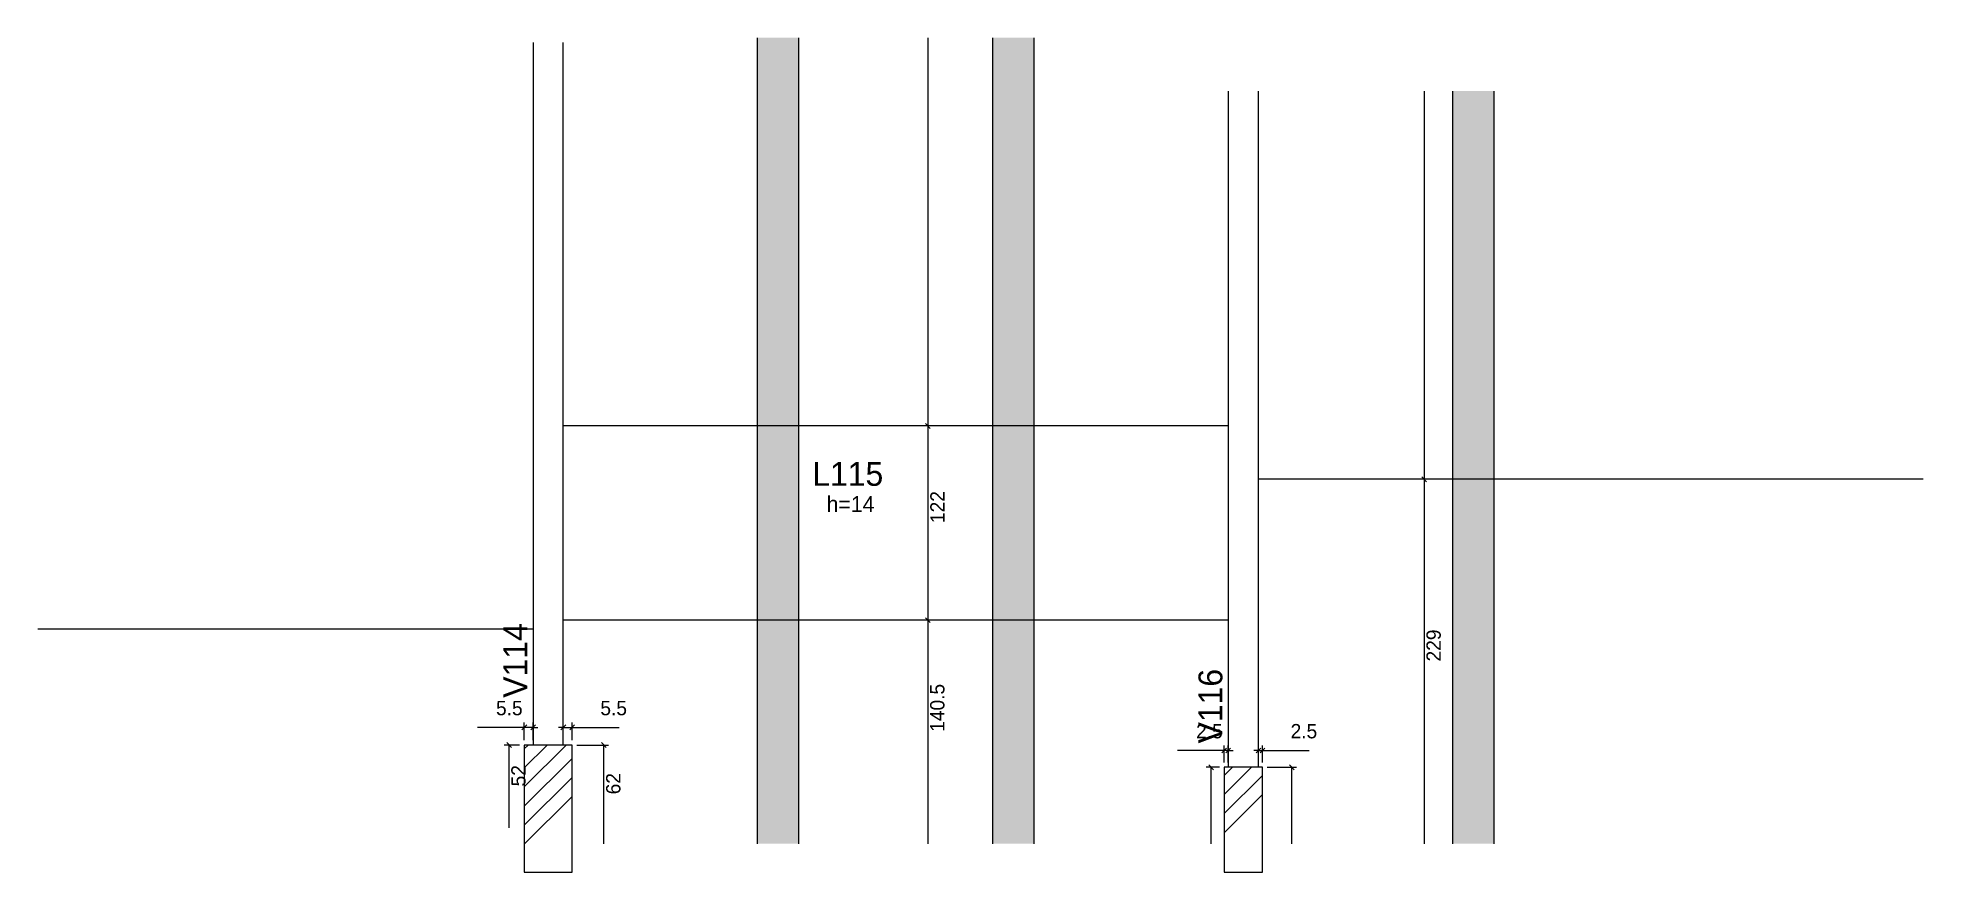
# Model space of a CAD drawing. Header units: metres. Extents: x 3154 to 4339, y 2044 to 2568.
import ezdxf

# ---------------------------------------------------------------- set-up
doc = ezdxf.new("R2010")
doc.units = ezdxf.units.M
for name, color, linetype in [('3', 7, 'Continuous'), ('4', 7, 'Continuous'), ('7', 7, 'Continuous'), ('Hachura', 7, 'Continuous'), ('Painéis', 7, 'Continuous')]:
    doc.layers.add(name, color=color, linetype=linetype)

msp = doc.modelspace()

# ---------------------------------------------------------------- hatches: boundary and pattern name
at = {"layer": 'Hachura'}
h = msp.add_hatch(color=7, dxfattribs=at)
h.dxf.hatch_style = 1
h.paths.add_polyline_path([(3632.4, 2061.8), (3606.4, 2061.8), (3606.4, 2568.3), (3632.4, 2568.3), (3632.4, 2061.8)])
h = msp.add_hatch(color=7, dxfattribs=at)
h.dxf.hatch_style = 1
h.paths.add_polyline_path([(3780.4, 2061.8), (3754.4, 2061.8), (3754.4, 2568.3), (3780.4, 2568.3), (3780.4, 2061.8)])
h = msp.add_hatch(color=7, dxfattribs=at)
h.dxf.hatch_style = 1
h.paths.add_polyline_path([(4069.4, 2061.8), (4043.4, 2061.8), (4043.4, 2534.8), (4069.4, 2534.8), (4069.4, 2061.8)])

# ---------------------------------------------------------------- linework, layer by layer
at = {"layer": '3', "color": 3, "lineweight": 25}
for p, q in [((3459.9, 2097.5), (3486.3, 2123.8)), ((3459.9, 2109.5), (3474.3, 2123.8)), ((3459.9, 2121.5), (3462.3, 2123.8)), ((3459.9, 2085.4), (3489.9, 2115.4)), ((3459.9, 2073.4), (3489.9, 2103.4)), ((3899.9, 2092.7), (3917.1, 2109.8)), ((3899.9, 2104.7), (3905, 2109.8)), ((3899.9, 2080.7), (3923.9, 2104.7)), ((3459.9, 2061.4), (3489.9, 2091.4)), ((3899.9, 2068.6), (3923.9, 2092.6))]:
    msp.add_line(p, q, dxfattribs=at)
for points in [[(3465.4, 2565.3), (3465.4, 2123.8)], [(3484.4, 2123.8), (3484.4, 2565.3)], [(3902.4, 2534.8), (3902.4, 2109.8)], [(3921.4, 2109.8), (3921.4, 2534.8)]]:
    msp.add_lwpolyline(points, dxfattribs=at)
at = {"layer": '7', "color": 7, "lineweight": 25}
for points in [[(3459.9, 2043.8), (3489.9, 2043.8), (3489.9, 2123.8), (3459.9, 2123.8), (3459.9, 2043.8)], [(3899.9, 2043.8), (3923.9, 2043.8), (3923.9, 2109.8), (3899.9, 2109.8), (3899.9, 2043.8)]]:
    msp.add_lwpolyline(points, dxfattribs=at)
at = {"layer": 'Painéis', "color": 200, "lineweight": 25}
for p, q in [((3606.4, 2061.8), (3606.4, 2568.3)), ((3632.4, 2061.8), (3632.4, 2568.3)), ((3754.4, 2061.8), (3754.4, 2568.3)), ((3780.4, 2061.8), (3780.4, 2568.3)), ((4043.4, 2534.8), (4043.4, 2061.8)), ((4069.4, 2534.8), (4069.4, 2061.8)), ((3902.4, 2324.3), (3484.4, 2324.3)), ((4339.3, 2290.8), (3921.3, 2290.8)), ((3154, 2196.9), (3465.4, 2196.9)), ((3902.4, 2202.3), (3484.4, 2202.3))]:
    msp.add_line(p, q, dxfattribs=at)
at = {"layer": 'Painéis', "color": 4, "lineweight": 25}
for p, q in [((3713.6, 2568.3), (3713.6, 2324.3)), ((4025.5, 2534.8), (4025.5, 2290.8)), ((3713.6, 2324.3), (3713.6, 2202.3)), ((4025.5, 2290.8), (4025.5, 2061.8)), ((3713.6, 2202.3), (3713.6, 2061.8)), ((3459.9, 2134.9), (3430.4, 2134.9)), ((3459.9, 2126.8), (3459.9, 2137.9)), ((3465.4, 2134.9), (3459.9, 2134.9)), ((3465.4, 2126.8), (3465.4, 2137.9)), ((3465.4, 2134.9), (3468.4, 2134.9)), ((3484.4, 2134.9), (3481.4, 2134.9)), ((3484.4, 2126.8), (3484.4, 2137.9)), ((3484.4, 2134.9), (3489.9, 2134.9)), ((3489.9, 2126.8), (3489.9, 2137.9)), ((3489.9, 2134.9), (3519.5, 2134.9)), ((3456.9, 2123.8), (3447.3, 2123.8)), ((3450.3, 2071.8), (3450.3, 2123.8)), ((3492.9, 2123.8), (3512.9, 2123.8)), ((3509.9, 2061.8), (3509.9, 2123.8)), ((3899.9, 2112.8), (3899.9, 2123.4)), ((3902.4, 2112.8), (3902.4, 2123.4)), ((3921.4, 2112.8), (3921.4, 2123.4)), ((3923.9, 2112.8), (3923.9, 2123.4)), ((3899.9, 2120.4), (3870.6, 2120.4)), ((3902.4, 2120.4), (3899.9, 2120.4)), ((3902.4, 2120.4), (3905.4, 2120.4)), ((3921.4, 2120.4), (3918.4, 2120.4)), ((3921.4, 2120.4), (3923.9, 2120.4)), ((3923.9, 2120.4), (3953.3, 2120.4)), ((3896.9, 2109.8), (3888.6, 2109.8)), ((3891.6, 2061.8), (3891.6, 2109.8)), ((3926.9, 2109.8), (3945.4, 2109.8)), ((3942.4, 2061.8), (3942.4, 2109.8))]:
    msp.add_line(p, q, dxfattribs=at)
at = {"layer": 'Painéis', "color": 0, "lineweight": 25}
for p, q in [((3712.1, 2325.8), (3715.1, 2322.8)), ((3715.1, 2322.8), (3712.1, 2325.8)), ((4024, 2292.3), (4027, 2289.3)), ((4027, 2289.3), (4024, 2292.3)), ((3712.1, 2203.8), (3715.1, 2200.8)), ((3715.1, 2200.8), (3712.1, 2203.8)), ((3458.4, 2133.4), (3461.4, 2136.4)), ((3466.9, 2136.4), (3463.9, 2133.4)), ((3482.9, 2133.4), (3485.9, 2136.4)), ((3491.4, 2136.4), (3488.4, 2133.4)), ((3451.8, 2122.3), (3448.8, 2125.3)), ((3511.4, 2122.3), (3508.4, 2125.3)), ((3898.4, 2118.9), (3901.4, 2121.9)), ((3903.9, 2121.9), (3900.9, 2118.9)), ((3919.9, 2118.9), (3922.9, 2121.9)), ((3925.4, 2121.9), (3922.4, 2118.9)), ((3893.1, 2108.3), (3890.1, 2111.3)), ((3943.9, 2108.3), (3940.9, 2111.3))]:
    msp.add_line(p, q, dxfattribs=at)

# ---------------------------------------------------------------- texts
at = {"layer": '3', "color": 3, "lineweight": 25}
msp.add_text('h=14', height=10, dxfattribs=at).set_placement((3649.9, 2270.2))
at = {"layer": '4', "color": 4, "lineweight": 25}
msp.add_text('L115', height=15, dxfattribs=at).set_placement((3640.9, 2286.7))
for s, p in [('V114', (3461.7, 2153.5)), ('V116', (3898.7, 2124.8))]:
    msp.add_text(s, height=15, rotation=90, dxfattribs=at).set_placement(p)
at = {"layer": 'Painéis', "color": 240, "lineweight": 25}
for s, p in [('122', (3724.1, 2263.3)), ('229', (4036, 2176.3)), ('140.5', (3724, 2132.1)), ('52', (3460.7, 2097.8)), ('62', (3520.3, 2092.8))]:
    msp.add_text(s, height=9, rotation=90, dxfattribs=at).set_placement(p)
for s, p in [('5.5', (3442.1, 2142.5)), ('5.5', (3507.7, 2142.5)), ('2.5', (3882.2, 2128)), ('2.5', (3941.6, 2128))]:
    msp.add_text(s, height=9, dxfattribs=at).set_placement(p)

doc.saveas('drawing.dxf')
